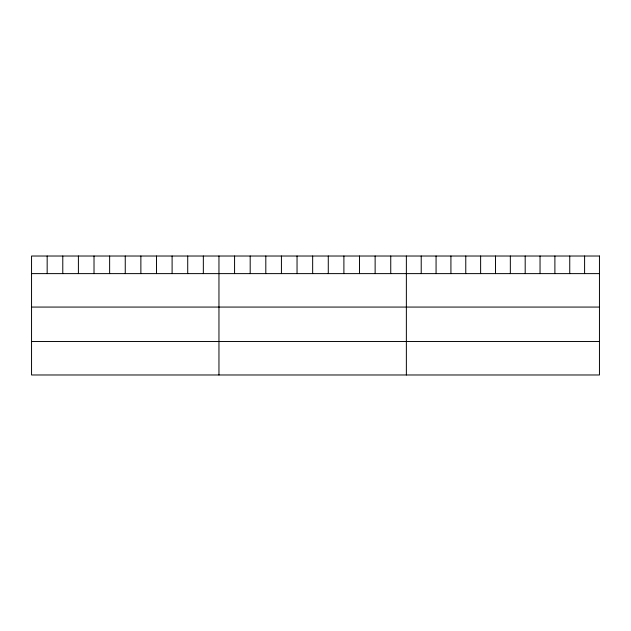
<?xml version="1.0" encoding="UTF-8"?>
<svg xmlns="http://www.w3.org/2000/svg" width="631" height="631" viewBox="0 0 631 631"><rect width="100%" height="100%" fill="white"/><g stroke="black" fill="none" stroke-linecap="round" stroke-linejoin="round"><path stroke-width="0.95" d="M31.55 273.617L599.45 273.617M31.55 307.068L599.45 307.068M31.55 341.529L599.45 341.529M584.598 256.02L584.598 273.617M569.746 256.02L569.746 273.617M554.894 256.02L554.894 273.617M540.041 256.02L540.041 273.617M525.189 256.02L525.189 273.617M510.337 256.02L510.337 273.617M495.477 256.02L495.477 273.617M480.625 256.02L480.625 273.617M465.773 256.02L465.773 273.617M450.92 256.02L450.92 273.617M436.068 256.02L436.068 273.617M421.216 256.02L421.216 273.617M406.364 256.02L406.364 374.98M390.747 256.02L390.747 273.617M375.13 256.02L375.13 273.617M359.512 256.02L359.512 273.617M343.895 256.02L343.895 273.617M328.278 256.02L328.278 273.617M312.66 256.02L312.66 273.617M297.043 256.02L297.043 273.617M281.426 256.02L281.426 273.617M265.809 256.02L265.809 273.617M250.191 256.02L250.191 273.617M234.574 256.02L234.574 273.617M218.957 256.02L218.957 374.98M203.34 256.02L203.34 273.617M187.722 256.02L187.722 273.617M172.105 256.02L172.105 273.617M156.488 256.02L156.488 273.617M140.871 256.02L140.871 273.617M125.254 256.02L125.254 273.617M109.636 256.02L109.636 273.617M94.019 256.02L94.019 273.617M78.402 256.02L78.402 273.617M62.784 256.02L62.784 273.617M47.167 256.02L47.167 273.617M599.45 256.02L31.55 256.02L31.55 374.98L599.45 374.98L599.45 256.02"/></g></svg>
